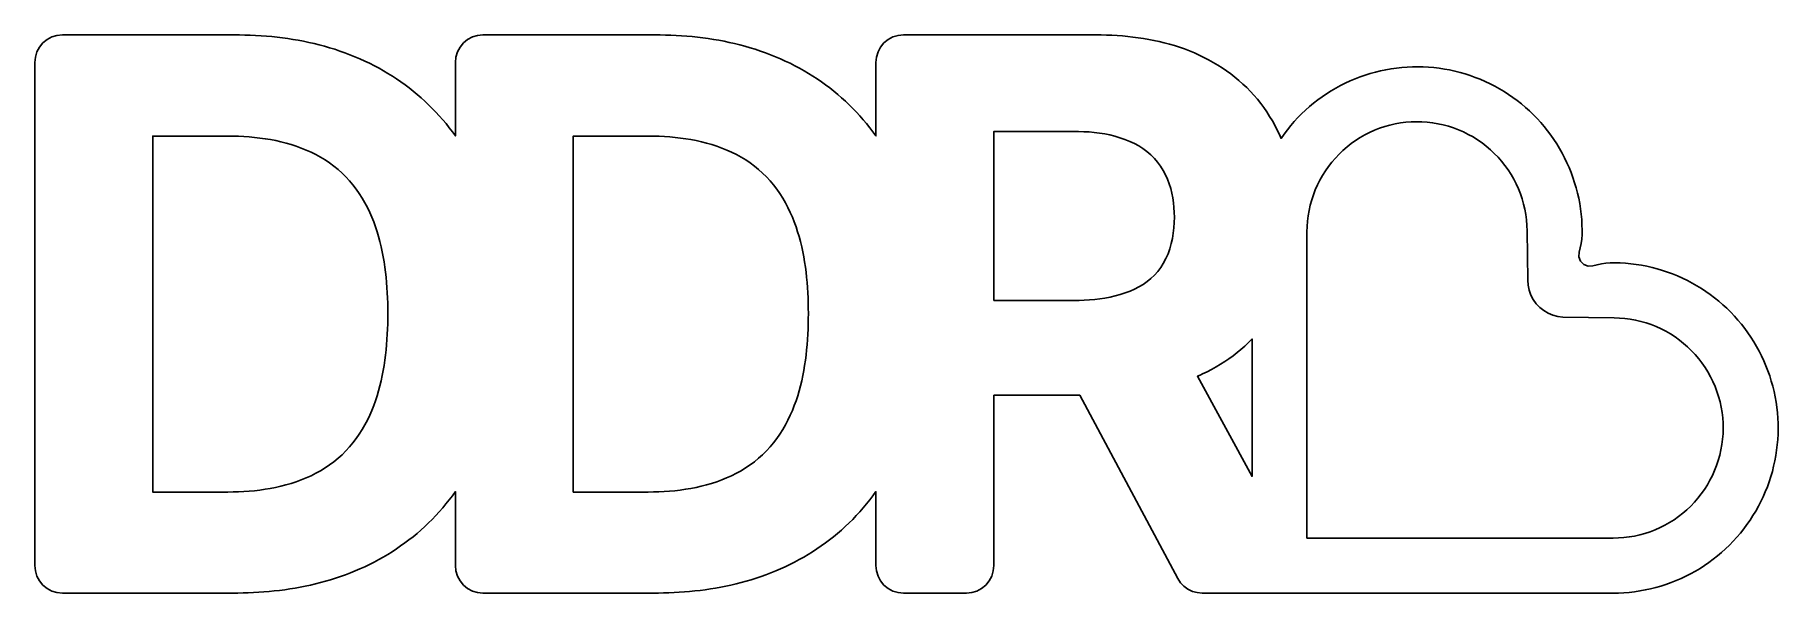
# Model space of a CAD drawing. Header units: millimetres. Extents: x -29.5 to 51.1, y 0 to 25.8.
import ezdxf

# ---------------------------------------------------------------- set-up
doc = ezdxf.new("R2010")
doc.units = ezdxf.units.MM

msp = doc.modelspace()

# ---------------------------------------------------------------- linework, layer by layer
for points in [[(18.794, 9.14), (23.32, 0.671), (23.446, 0.481), (23.603, 0.315), (23.787, 0.181), (23.993, 0.081), (24.213, 0.021), (24.44, 0), (43.436, 0), (43.685, 0.004), (43.933, 0.016), (44.181, 0.036), (44.429, 0.065), (44.675, 0.101), (44.92, 0.146), (45.163, 0.198), (45.404, 0.258), (45.643, 0.326), (45.88, 0.402), (46.115, 0.486), (46.346, 0.577), (46.575, 0.676), (46.8, 0.782), (47.021, 0.895), (47.239, 1.015), (47.453, 1.143), (47.662, 1.277), (47.867, 1.419), (48.067, 1.566), (48.262, 1.721), (48.452, 1.881), (48.637, 2.048), (48.816, 2.22), (48.99, 2.399), (49.157, 2.583), (49.319, 2.772), (49.474, 2.966), (49.623, 3.166), (49.765, 3.37), (49.901, 3.579), (50.029, 3.792), (50.151, 4.009), (50.265, 4.23), (50.373, 4.454), (50.472, 4.682), (50.565, 4.913), (50.649, 5.147), (50.727, 5.383), (50.796, 5.622), (50.857, 5.864), (50.911, 6.106), (50.957, 6.351), (50.994, 6.597), (51.024, 6.844), (51.045, 7.092), (51.059, 7.34), (51.064, 7.589), (51.061, 7.838), (51.05, 8.086), (51.031, 8.335), (51.004, 8.582), (50.969, 8.828), (50.926, 9.073), (50.875, 9.317), (50.816, 9.558), (50.749, 9.798), (50.674, 10.035), (50.592, 10.27), (50.502, 10.502), (50.405, 10.731), (50.3, 10.957), (50.187, 11.179), (50.068, 11.397), (49.942, 11.611), (49.808, 11.821), (49.668, 12.027), (49.521, 12.228), (49.368, 12.424), (49.208, 12.615), (49.043, 12.8), (48.871, 12.98), (48.694, 13.155), (48.511, 13.323), (48.322, 13.486), (48.129, 13.642), (47.93, 13.792), (47.727, 13.935), (47.519, 14.072), (47.306, 14.201), (47.09, 14.324), (46.869, 14.44), (46.645, 14.548), (46.418, 14.649), (46.188, 14.743), (45.954, 14.829), (45.718, 14.907), (45.479, 14.977), (45.239, 15.04), (44.996, 15.095), (44.751, 15.142), (44.506, 15.181), (44.259, 15.212), (44.011, 15.234), (43.763, 15.249), (43.514, 15.256), (43.308, 15.252), (43.102, 15.236), (42.897, 15.208), (42.695, 15.169), (42.495, 15.117), (42.28, 15.103), (42.079, 15.178), (41.927, 15.33), (41.852, 15.532), (41.866, 15.746), (41.918, 15.946), (41.957, 16.148), (41.985, 16.353), (42.001, 16.559), (42.005, 16.765), (41.998, 17.012), (41.984, 17.259), (41.961, 17.506), (41.93, 17.751), (41.892, 17.996), (41.846, 18.239), (41.791, 18.48), (41.729, 18.719), (41.66, 18.957), (41.582, 19.192), (41.497, 19.424), (41.405, 19.654), (41.305, 19.88), (41.198, 20.103), (41.083, 20.322), (40.962, 20.538), (40.833, 20.749), (40.698, 20.957), (40.557, 21.159), (40.408, 21.357), (40.254, 21.55), (40.093, 21.738), (39.926, 21.921), (39.753, 22.098), (39.575, 22.27), (39.391, 22.435), (39.202, 22.595), (39.008, 22.748), (38.809, 22.895), (38.606, 23.036), (38.398, 23.17), (38.185, 23.297), (37.969, 23.417), (37.749, 23.53), (37.525, 23.635), (37.298, 23.734), (37.068, 23.825), (36.835, 23.908), (36.6, 23.984), (36.362, 24.052), (36.122, 24.113), (35.88, 24.166), (35.637, 24.21), (35.392, 24.247), (35.147, 24.276), (34.9, 24.297), (34.653, 24.31), (34.406, 24.315), (34.158, 24.312), (33.911, 24.301), (33.665, 24.282), (33.419, 24.255), (33.174, 24.22), (32.93, 24.177), (32.688, 24.126), (32.448, 24.067), (32.209, 24.001), (31.973, 23.927), (31.74, 23.845), (31.509, 23.756), (31.282, 23.659), (31.057, 23.555), (30.836, 23.444), (30.619, 23.325), (30.406, 23.2), (30.197, 23.068), (29.992, 22.929), (29.792, 22.783), (29.596, 22.631), (29.406, 22.473), (29.221, 22.309), (29.042, 22.139), (28.868, 21.963), (28.699, 21.782), (28.537, 21.595), (28.381, 21.403), (28.231, 21.206), (28.088, 21.004), (27.997, 21.21), (27.899, 21.414), (27.796, 21.614), (27.687, 21.811), (27.562, 22.02), (27.431, 22.225), (27.293, 22.425), (27.148, 22.621), (26.997, 22.811), (26.839, 22.996), (26.675, 23.175), (26.504, 23.349), (26.328, 23.517), (26.146, 23.678), (25.959, 23.834), (25.767, 23.983), (25.571, 24.126), (25.37, 24.263), (25.164, 24.393), (24.955, 24.517), (24.743, 24.635), (24.527, 24.747), (24.306, 24.854), (24.082, 24.954), (23.856, 25.047), (23.627, 25.135), (23.396, 25.216), (23.163, 25.291), (22.928, 25.36), (22.691, 25.423), (22.453, 25.48), (22.214, 25.532), (21.973, 25.579), (21.732, 25.62), (21.489, 25.657), (21.247, 25.688), (21.003, 25.715), (20.759, 25.737), (20.515, 25.755), (20.27, 25.769), (20.025, 25.778), (19.781, 25.784), (19.536, 25.786), (10.635, 25.786), (10.388, 25.762), (10.149, 25.689), (9.93, 25.572), (9.737, 25.414), (9.579, 25.221), (9.462, 25.002), (9.39, 24.764), (9.365, 24.516), (9.365, 21.119), (9.225, 21.311), (9.081, 21.5), (8.933, 21.686), (8.78, 21.868), (8.623, 22.046), (8.463, 22.221), (8.298, 22.392), (8.129, 22.56), (7.957, 22.723), (7.78, 22.883), (7.601, 23.038), (7.417, 23.189), (7.231, 23.336), (7.041, 23.479), (6.847, 23.617), (6.651, 23.751), (6.452, 23.88), (6.25, 24.006), (6.046, 24.127), (5.839, 24.243), (5.62, 24.36), (5.398, 24.472), (5.175, 24.579), (4.949, 24.681), (4.72, 24.779), (4.49, 24.871), (4.258, 24.958), (4.024, 25.041), (3.788, 25.119), (3.551, 25.192), (3.313, 25.26), (3.073, 25.324), (2.832, 25.383), (2.59, 25.438), (2.348, 25.489), (2.104, 25.535), (1.859, 25.577), (1.614, 25.614), (1.368, 25.648), (1.122, 25.678), (0.875, 25.704), (0.628, 25.726), (0.381, 25.745), (0.133, 25.76), (-0.115, 25.771), (-0.363, 25.78), (-0.611, 25.784), (-0.859, 25.786), (-8.801, 25.786), (-9.048, 25.762), (-9.287, 25.689), (-9.506, 25.572), (-9.699, 25.414), (-9.857, 25.221), (-9.974, 25.002), (-10.046, 24.764), (-10.071, 24.516), (-10.071, 21.119), (-10.211, 21.311), (-10.355, 21.5), (-10.503, 21.686), (-10.656, 21.868), (-10.813, 22.046), (-10.973, 22.221), (-11.138, 22.392), (-11.307, 22.56), (-11.479, 22.723), (-11.655, 22.883), (-11.835, 23.038), (-12.019, 23.189), (-12.205, 23.336), (-12.395, 23.479), (-12.589, 23.617), (-12.785, 23.751), (-12.984, 23.88), (-13.186, 24.006), (-13.39, 24.127), (-13.597, 24.243), (-13.816, 24.36), (-14.037, 24.472), (-14.261, 24.579), (-14.487, 24.681), (-14.716, 24.779), (-14.946, 24.871), (-15.178, 24.958), (-15.412, 25.041), (-15.647, 25.119), (-15.884, 25.192), (-16.123, 25.26), (-16.363, 25.324), (-16.604, 25.383), (-16.846, 25.438), (-17.088, 25.489), (-17.332, 25.535), (-17.577, 25.577), (-17.822, 25.614), (-18.068, 25.648), (-18.314, 25.678), (-18.561, 25.704), (-18.808, 25.726), (-19.055, 25.745), (-19.303, 25.76), (-19.55, 25.771), (-19.798, 25.78), (-20.046, 25.784), (-20.295, 25.786), (-28.237, 25.786), (-28.484, 25.762), (-28.723, 25.689), (-28.942, 25.572), (-29.135, 25.414), (-29.293, 25.221), (-29.41, 25.002), (-29.482, 24.764), (-29.507, 24.516), (-29.507, 1.27), (-29.482, 1.022), (-29.41, 0.784), (-29.293, 0.564), (-29.135, 0.372), (-28.942, 0.214), (-28.723, 0.097), (-28.484, 0.024), (-28.237, 0), (-20.367, 0), (-20.125, 0.001), (-19.884, 0.006), (-19.642, 0.014), (-19.401, 0.024), (-19.16, 0.038), (-18.919, 0.055), (-18.679, 0.076), (-18.439, 0.1), (-18.199, 0.128), (-17.959, 0.159), (-17.72, 0.195), (-17.482, 0.234), (-17.245, 0.276), (-17.008, 0.323), (-16.772, 0.374), (-16.537, 0.429), (-16.303, 0.488), (-16.07, 0.552), (-15.838, 0.62), (-15.608, 0.692), (-15.379, 0.769), (-15.151, 0.85), (-14.926, 0.936), (-14.702, 1.026), (-14.48, 1.121), (-14.26, 1.221), (-14.042, 1.326), (-13.827, 1.435), (-13.614, 1.548), (-13.406, 1.665), (-13.2, 1.786), (-12.997, 1.912), (-12.797, 2.042), (-12.6, 2.177), (-12.406, 2.316), (-12.215, 2.459), (-12.027, 2.606), (-11.843, 2.758), (-11.662, 2.914), (-11.485, 3.074), (-11.312, 3.239), (-11.142, 3.407), (-10.977, 3.579), (-10.815, 3.755), (-10.658, 3.934), (-10.505, 4.117), (-10.356, 4.304), (-10.211, 4.494), (-10.071, 4.687), (-10.071, 1.27), (-10.046, 1.022), (-9.974, 0.784), (-9.857, 0.564), (-9.699, 0.372), (-9.506, 0.214), (-9.287, 0.097), (-9.048, 0.024), (-8.801, 0), (-0.931, 0), (-0.689, 0.001), (-0.448, 0.006), (-0.206, 0.014), (0.035, 0.024), (0.276, 0.038), (0.517, 0.055), (0.757, 0.076), (0.997, 0.1), (1.237, 0.128), (1.477, 0.159), (1.715, 0.195), (1.954, 0.234), (2.191, 0.276), (2.428, 0.323), (2.664, 0.374), (2.899, 0.429), (3.133, 0.488), (3.366, 0.552), (3.598, 0.62), (3.828, 0.692), (4.057, 0.769), (4.284, 0.85), (4.51, 0.936), (4.734, 1.026), (4.956, 1.121), (5.176, 1.221), (5.394, 1.326), (5.609, 1.435), (5.822, 1.548), (6.03, 1.665), (6.236, 1.786), (6.439, 1.912), (6.639, 2.042), (6.836, 2.177), (7.03, 2.316), (7.221, 2.459), (7.409, 2.606), (7.593, 2.758), (7.774, 2.914), (7.951, 3.074), (8.124, 3.239), (8.294, 3.407), (8.459, 3.579), (8.621, 3.755), (8.778, 3.934), (8.931, 4.117), (9.08, 4.304), (9.225, 4.494), (9.365, 4.687), (9.365, 1.27), (9.39, 1.022), (9.462, 0.784), (9.579, 0.564), (9.737, 0.372), (9.93, 0.214), (10.149, 0.097), (10.388, 0.024), (10.635, 0), (13.546, 0), (13.794, 0.024), (14.032, 0.097), (14.252, 0.214), (14.444, 0.372), (14.602, 0.564), (14.719, 0.784), (14.792, 1.022), (14.816, 1.27), (14.816, 9.14)], [(29.289, 16.687), (29.295, 16.936), (29.313, 17.184), (29.344, 17.431), (29.386, 17.677), (29.44, 17.92), (29.507, 18.16), (29.584, 18.396), (29.674, 18.628), (29.774, 18.856), (29.886, 19.079), (30.008, 19.295), (30.141, 19.506), (30.284, 19.71), (30.437, 19.906), (30.599, 20.095), (30.77, 20.276), (30.95, 20.448), (31.138, 20.611), (31.334, 20.765), (31.537, 20.909), (31.747, 21.043), (31.963, 21.166), (32.185, 21.279), (32.412, 21.38), (32.644, 21.471), (32.88, 21.55), (33.119, 21.617), (33.362, 21.673), (33.607, 21.717), (33.854, 21.748), (34.102, 21.768), (34.351, 21.775), (34.6, 21.77), (34.848, 21.753), (35.095, 21.724), (35.341, 21.683), (35.584, 21.63), (35.824, 21.565), (36.061, 21.488), (36.294, 21.4), (36.522, 21.301), (36.745, 21.19), (36.963, 21.069), (37.174, 20.938), (37.378, 20.796), (37.576, 20.644), (37.766, 20.483), (37.947, 20.312), (38.12, 20.134), (38.284, 19.946), (38.439, 19.751), (38.584, 19.549), (38.719, 19.34), (38.843, 19.124), (38.957, 18.903), (39.06, 18.676), (39.152, 18.445), (39.232, 18.209), (39.301, 17.97), (39.358, 17.728), (39.402, 17.483), (39.435, 17.236), (39.456, 16.988), (39.465, 16.739), (39.488, 14.458), (39.506, 14.222), (39.557, 13.992), (39.637, 13.77), (39.748, 13.561), (39.885, 13.369), (40.047, 13.198), (40.231, 13.05), (40.433, 12.928), (40.65, 12.835), (40.878, 12.772), (41.111, 12.74), (43.488, 12.716), (43.737, 12.707), (43.985, 12.686), (44.232, 12.654), (44.476, 12.609), (44.719, 12.552), (44.958, 12.483), (45.194, 12.403), (45.425, 12.311), (45.652, 12.208), (45.873, 12.094), (46.089, 11.97), (46.298, 11.835), (46.5, 11.69), (46.695, 11.535), (46.882, 11.371), (47.061, 11.198), (47.232, 11.017), (47.393, 10.827), (47.545, 10.63), (47.686, 10.425), (47.818, 10.214), (47.939, 9.996), (48.05, 9.773), (48.149, 9.545), (48.237, 9.312), (48.314, 9.075), (48.379, 8.835), (48.432, 8.592), (48.473, 8.347), (48.502, 8.099), (48.519, 7.851), (48.524, 7.602), (48.517, 7.353), (48.497, 7.105), (48.466, 6.858), (48.422, 6.613), (48.366, 6.371), (48.299, 6.131), (48.22, 5.895), (48.129, 5.663), (48.028, 5.436), (47.915, 5.214), (47.792, 4.998), (47.658, 4.788), (47.514, 4.585), (47.36, 4.389), (47.197, 4.201), (47.025, 4.021), (46.844, 3.85), (46.655, 3.688), (46.459, 3.535), (46.255, 3.392), (46.044, 3.259), (45.827, 3.137), (45.605, 3.025), (45.377, 2.925), (45.145, 2.836), (44.908, 2.758), (44.669, 2.691), (44.426, 2.637), (44.18, 2.595), (43.933, 2.564), (43.685, 2.546), (43.436, 2.54), (29.289, 2.54)], [(-20.594, 4.67), (-24.056, 4.67), (-24.056, 21.111), (-20.583, 21.111), (-20.336, 21.108), (-20.089, 21.101), (-19.843, 21.09), (-19.597, 21.072), (-19.351, 21.05), (-19.106, 21.022), (-18.861, 20.988), (-18.618, 20.947), (-18.376, 20.9), (-18.135, 20.846), (-17.896, 20.786), (-17.659, 20.717), (-17.424, 20.641), (-17.192, 20.557), (-16.963, 20.465), (-16.738, 20.364), (-16.517, 20.255), (-16.299, 20.136), (-16.087, 20.007), (-15.882, 19.869), (-15.683, 19.722), (-15.491, 19.565), (-15.307, 19.399), (-15.131, 19.225), (-14.963, 19.042), (-14.804, 18.853), (-14.653, 18.656), (-14.511, 18.453), (-14.378, 18.244), (-14.254, 18.03), (-14.137, 17.811), (-14.029, 17.588), (-13.933, 17.369), (-13.844, 17.147), (-13.763, 16.922), (-13.688, 16.695), (-13.62, 16.466), (-13.558, 16.236), (-13.501, 16.003), (-13.451, 15.77), (-13.406, 15.535), (-13.366, 15.299), (-13.33, 15.063), (-13.3, 14.826), (-13.273, 14.588), (-13.251, 14.35), (-13.233, 14.112), (-13.218, 13.873), (-13.207, 13.635), (-13.199, 13.396), (-13.194, 13.157), (-13.193, 12.918), (-13.194, 12.677), (-13.199, 12.437), (-13.207, 12.196), (-13.218, 11.956), (-13.232, 11.716), (-13.251, 11.476), (-13.273, 11.236), (-13.299, 10.997), (-13.33, 10.758), (-13.365, 10.52), (-13.405, 10.283), (-13.45, 10.046), (-13.501, 9.811), (-13.557, 9.577), (-13.619, 9.345), (-13.687, 9.114), (-13.762, 8.885), (-13.844, 8.659), (-13.933, 8.435), (-14.029, 8.215), (-14.138, 7.991), (-14.254, 7.771), (-14.379, 7.556), (-14.512, 7.346), (-14.654, 7.142), (-14.805, 6.944), (-14.965, 6.754), (-15.133, 6.57), (-15.31, 6.395), (-15.494, 6.229), (-15.686, 6.071), (-15.886, 5.922), (-16.092, 5.783), (-16.304, 5.654), (-16.522, 5.534), (-16.744, 5.424), (-16.969, 5.322), (-17.198, 5.229), (-17.43, 5.145), (-17.665, 5.068), (-17.902, 4.999), (-18.142, 4.937), (-18.383, 4.883), (-18.626, 4.835), (-18.869, 4.794), (-19.114, 4.76), (-19.36, 4.731), (-19.606, 4.708), (-19.852, 4.691), (-20.099, 4.679), (-20.346, 4.672)], [(-1.158, 4.67), (-4.62, 4.67), (-4.62, 21.111), (-1.147, 21.111), (-0.9, 21.108), (-0.653, 21.101), (-0.407, 21.09), (-0.161, 21.072), (0.085, 21.05), (0.33, 21.022), (0.575, 20.988), (0.818, 20.947), (1.06, 20.9), (1.301, 20.846), (1.54, 20.786), (1.777, 20.717), (2.012, 20.641), (2.244, 20.557), (2.473, 20.465), (2.698, 20.364), (2.919, 20.255), (3.137, 20.136), (3.348, 20.007), (3.554, 19.869), (3.753, 19.722), (3.945, 19.565), (4.129, 19.399), (4.305, 19.225), (4.473, 19.042), (4.632, 18.853), (4.783, 18.656), (4.925, 18.453), (5.058, 18.244), (5.182, 18.03), (5.299, 17.811), (5.406, 17.588), (5.503, 17.369), (5.592, 17.147), (5.673, 16.922), (5.748, 16.695), (5.816, 16.466), (5.878, 16.236), (5.934, 16.003), (5.985, 15.77), (6.03, 15.535), (6.07, 15.299), (6.106, 15.063), (6.136, 14.826), (6.163, 14.588), (6.185, 14.35), (6.203, 14.112), (6.218, 13.873), (6.229, 13.635), (6.237, 13.396), (6.241, 13.157), (6.243, 12.918), (6.241, 12.677), (6.237, 12.437), (6.229, 12.196), (6.218, 11.956), (6.204, 11.716), (6.185, 11.476), (6.163, 11.236), (6.137, 10.997), (6.106, 10.758), (6.071, 10.52), (6.031, 10.283), (5.986, 10.046), (5.935, 9.811), (5.879, 9.577), (5.817, 9.345), (5.749, 9.114), (5.674, 8.885), (5.592, 8.659), (5.503, 8.435), (5.406, 8.215), (5.298, 7.991), (5.182, 7.771), (5.057, 7.556), (4.924, 7.346), (4.782, 7.142), (4.631, 6.944), (4.471, 6.754), (4.303, 6.57), (4.126, 6.395), (3.942, 6.229), (3.75, 6.071), (3.55, 5.922), (3.344, 5.783), (3.132, 5.654), (2.914, 5.534), (2.692, 5.424), (2.467, 5.322), (2.238, 5.229), (2.006, 5.145), (1.771, 5.068), (1.533, 4.999), (1.294, 4.937), (1.053, 4.883), (0.81, 4.835), (0.567, 4.794), (0.322, 4.76), (0.076, 4.731), (-0.17, 4.708), (-0.417, 4.691), (-0.663, 4.679), (-0.911, 4.672)], [(18.516, 13.522), (14.816, 13.522), (14.816, 21.327), (18.489, 21.327), (18.731, 21.324), (18.974, 21.315), (19.216, 21.3), (19.458, 21.278), (19.699, 21.248), (19.939, 21.21), (20.177, 21.163), (20.413, 21.106), (20.646, 21.038), (20.876, 20.959), (21.101, 20.867), (21.309, 20.767), (21.512, 20.656), (21.708, 20.532), (21.894, 20.395), (22.071, 20.245), (22.235, 20.083), (22.387, 19.908), (22.525, 19.722), (22.649, 19.526), (22.755, 19.328), (22.847, 19.123), (22.926, 18.912), (22.992, 18.697), (23.046, 18.478), (23.088, 18.257), (23.12, 18.034), (23.142, 17.81), (23.154, 17.586), (23.158, 17.36), (23.153, 17.115), (23.138, 16.869), (23.111, 16.625), (23.071, 16.382), (23.018, 16.142), (22.95, 15.905), (22.866, 15.674), (22.766, 15.45), (22.649, 15.233), (22.526, 15.043), (22.388, 14.863), (22.236, 14.694), (22.072, 14.537), (21.897, 14.394), (21.711, 14.263), (21.517, 14.146), (21.316, 14.041), (21.109, 13.948), (20.884, 13.863), (20.656, 13.789), (20.424, 13.726), (20.189, 13.673), (19.953, 13.63), (19.715, 13.594), (19.476, 13.567), (19.237, 13.546), (18.997, 13.532), (18.757, 13.524)], [(24.463, 10.123), (24.674, 10.226), (24.882, 10.334), (25.088, 10.448), (25.29, 10.568), (25.488, 10.693), (25.682, 10.825), (25.872, 10.963), (26.057, 11.107), (26.238, 11.257), (26.414, 11.412), (26.584, 11.574), (26.749, 11.741), (26.749, 5.393), (24.224, 10.016), (24.344, 10.068)]]:
    msp.add_lwpolyline(points, close=True)

doc.saveas('drawing.dxf')
